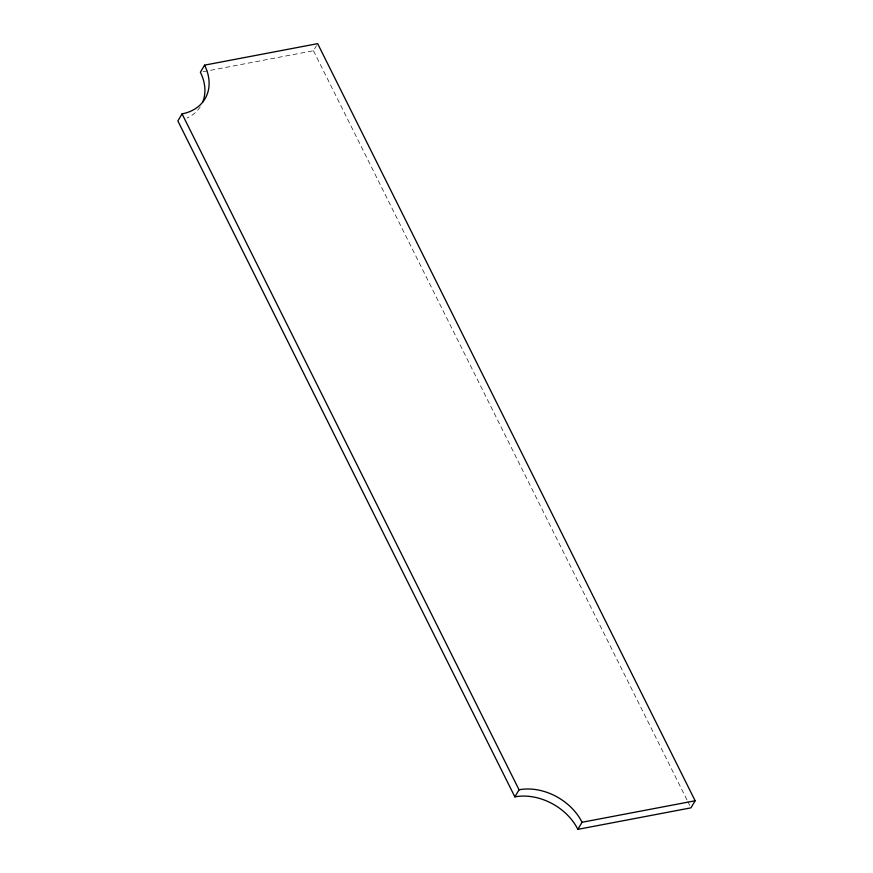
<?xml version="1.0" encoding="UTF-8"?>
<svg xmlns="http://www.w3.org/2000/svg" width="873" height="873" viewBox="0 0 873 873"><rect width="100%" height="100%" fill="white"/><g stroke="black" fill="none" stroke-linecap="round" stroke-linejoin="round"><path stroke-width="0.65" stroke-dasharray="4.37 3.27" d="M203.038 71.728L313.462 50.732L316.452 45.68M313.462 50.732L687.302 800.541M687.913 801.763L689.735 805.419M200.233 106.844A50.176 37.866 30.6 0 1 187.062 118.041"/><path stroke-width="1.31" d="M204.566 65.148A50.176 37.866 30.6 0 1 182.053 113.872L177.863 120.954L514.874 796.885A50.176 37.866 30.6 0 1 577.861 829.35L690.947 807.852L695.137 800.77L317.652 43.65L204.566 65.148L200.375 72.23A50.176 37.866 30.6 0 1 202.656 102.196M514.874 796.885L519.053 789.792L182.053 113.872M577.861 829.35L582.051 822.268L695.137 800.77M519.053 789.792A50.176 37.866 30.6 0 1 582.051 822.268"/></g></svg>
